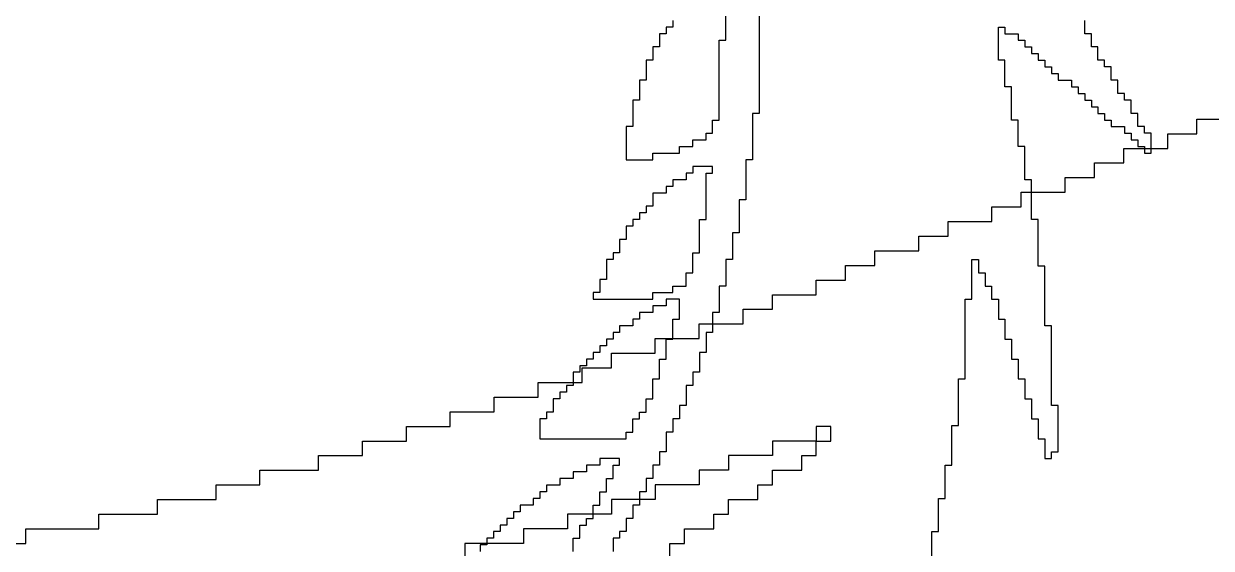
# Model space of a CAD drawing. Header units: inches. Extents: x -0.1 to 45, y 0.5 to 34.4.
# Drawn here: x 38.019 to 40.848, y 22.826 to 24.076 of the extents above; entities that cross this region are included whole.
import ezdxf

# ---------------------------------------------------------------- set-up
doc = ezdxf.new("R2010")
doc.units = ezdxf.units.IN

msp = doc.modelspace()

# ---------------------------------------------------------------- linework, layer by layer
for p, q in [((39.7708, 24.3848), (39.7708, 23.8625)), ((39.6917, 24.0366), (39.6917, 24.1474)), ((39.5651, 24.0841), (39.5651, 24.0682)), ((40.5464, 24.0524), (40.5464, 24.0841)), ((39.5492, 24.0524), (39.5334, 24.0524)), ((39.5334, 24.0524), (39.5334, 24.0207)), ((39.5651, 24.0682), (39.5492, 24.0682)), ((39.5492, 24.0682), (39.5492, 24.0524)), ((40.3407, 23.9891), (40.3407, 24.0682)), ((40.3407, 24.0682), (40.3565, 24.0682)), ((40.3565, 24.0682), (40.3565, 24.0524)), ((40.3565, 24.0524), (40.3881, 24.0524)), ((40.3881, 24.0524), (40.3881, 24.0366)), ((40.5623, 24.0524), (40.5464, 24.0524)), ((40.5623, 24.0207), (40.5623, 24.0524)), ((39.6759, 23.8466), (39.6759, 24.0366)), ((39.6759, 24.0366), (39.6917, 24.0366)), ((40.3881, 24.0366), (40.404, 24.0366)), ((40.404, 24.0366), (40.404, 24.0207)), ((39.5334, 24.0207), (39.5176, 24.0207)), ((39.5176, 24.0207), (39.5176, 23.9891)), ((40.404, 24.0207), (40.4198, 24.0207)), ((40.4198, 24.0207), (40.4198, 24.0049)), ((40.4198, 24.0049), (40.4356, 24.0049)), ((40.4356, 24.0049), (40.4356, 23.9891)), ((40.5781, 24.0207), (40.5623, 24.0207)), ((40.5781, 23.9891), (40.5781, 24.0207)), ((39.5176, 23.9891), (39.5018, 23.9891)), ((39.5018, 23.9891), (39.5018, 23.9416)), ((40.3565, 23.9891), (40.3407, 23.9891)), ((40.3565, 23.9258), (40.3565, 23.9891)), ((40.4356, 23.9891), (40.4515, 23.9891)), ((40.4515, 23.9891), (40.4515, 23.9733)), ((40.4515, 23.9733), (40.4673, 23.9733)), ((40.4673, 23.9733), (40.4673, 23.9574)), ((40.5939, 23.9891), (40.5781, 23.9891)), ((40.5939, 23.9733), (40.5939, 23.9891)), ((40.6097, 23.9733), (40.5939, 23.9733)), ((40.6097, 23.9416), (40.6097, 23.9733)), ((39.5018, 23.9416), (39.4859, 23.9416)), ((39.4859, 23.9416), (39.4859, 23.8941)), ((40.4673, 23.9574), (40.4831, 23.9574)), ((40.4831, 23.9574), (40.4831, 23.9416)), ((40.4831, 23.9416), (40.5148, 23.9416)), ((40.5148, 23.9416), (40.5148, 23.9258)), ((40.6256, 23.9416), (40.6097, 23.9416)), ((40.6256, 23.9099), (40.6256, 23.9416)), ((40.3723, 23.9258), (40.3565, 23.9258)), ((40.3723, 23.8466), (40.3723, 23.9258)), ((40.5148, 23.9258), (40.5306, 23.9258)), ((40.5306, 23.9258), (40.5306, 23.9099)), ((40.5306, 23.9099), (40.5464, 23.9099)), ((40.5464, 23.9099), (40.5464, 23.8941)), ((40.6414, 23.9099), (40.6256, 23.9099)), ((40.6414, 23.8941), (40.6414, 23.9099)), ((39.4859, 23.8941), (39.4701, 23.8941)), ((39.4701, 23.8941), (39.4701, 23.8308)), ((40.5464, 23.8941), (40.5623, 23.8941)), ((40.5623, 23.8941), (40.5623, 23.8783)), ((40.6572, 23.8941), (40.6414, 23.8941)), ((40.6572, 23.8625), (40.6572, 23.8941)), ((39.7708, 23.8625), (39.755, 23.8625)), ((39.755, 23.8625), (39.755, 23.7517)), ((40.5623, 23.8783), (40.5781, 23.8783)), ((40.5781, 23.8783), (40.5781, 23.8625)), ((40.5781, 23.8625), (40.5939, 23.8625)), ((40.5939, 23.8625), (40.5939, 23.8466)), ((40.6731, 23.8625), (40.6572, 23.8625)), ((40.6731, 23.8308), (40.6731, 23.8625)), ((39.4701, 23.8308), (39.4543, 23.8308)), ((39.4543, 23.8308), (39.4543, 23.7517)), ((39.66, 23.815), (39.66, 23.8466)), ((39.66, 23.8466), (39.6759, 23.8466)), ((40.3881, 23.8466), (40.3723, 23.8466)), ((40.3881, 23.7833), (40.3881, 23.8466)), ((40.5939, 23.8466), (40.6097, 23.8466)), ((40.6097, 23.8466), (40.6097, 23.8308)), ((40.6097, 23.8308), (40.6414, 23.8308)), ((40.6414, 23.8308), (40.6414, 23.815)), ((40.6889, 23.8308), (40.6731, 23.8308)), ((40.6889, 23.815), (40.6889, 23.8308)), ((40.814, 23.814), (40.814, 23.8488)), ((40.814, 23.8488), (40.8837, 23.8488)), ((39.6126, 23.7833), (39.6126, 23.7991)), ((39.6126, 23.7991), (39.6442, 23.7991)), ((39.6442, 23.7991), (39.6442, 23.815)), ((39.6442, 23.815), (39.66, 23.815)), ((40.6414, 23.815), (40.6572, 23.815)), ((40.6572, 23.815), (40.6572, 23.7991)), ((40.6572, 23.7991), (40.6731, 23.7991)), ((40.6731, 23.7991), (40.6731, 23.7833)), ((40.7047, 23.815), (40.6889, 23.815)), ((40.7047, 23.7675), (40.7047, 23.815)), ((40.7442, 23.7791), (40.7442, 23.814)), ((40.7442, 23.814), (40.814, 23.814)), ((39.5176, 23.7517), (39.5176, 23.7675)), ((39.5176, 23.7675), (39.5809, 23.7675)), ((39.5809, 23.7675), (39.5809, 23.7833)), ((39.5809, 23.7833), (39.6126, 23.7833)), ((40.404, 23.7833), (40.3881, 23.7833)), ((40.404, 23.7042), (40.404, 23.7833)), ((40.6395, 23.7442), (40.6395, 23.7791)), ((40.6395, 23.7791), (40.7442, 23.7791)), ((40.6731, 23.7833), (40.6889, 23.7833)), ((40.6889, 23.7833), (40.6889, 23.7675)), ((40.6889, 23.7675), (40.7047, 23.7675)), ((39.4543, 23.7517), (39.5176, 23.7517)), ((39.755, 23.7517), (39.7392, 23.7517)), ((39.7392, 23.7517), (39.7392, 23.6567)), ((40.5698, 23.7093), (40.5698, 23.7442)), ((40.5698, 23.7442), (40.6395, 23.7442)), ((39.6126, 23.72), (39.5967, 23.72)), ((39.5967, 23.72), (39.5967, 23.7042)), ((39.66, 23.7358), (39.6126, 23.7358)), ((39.6126, 23.7358), (39.6126, 23.72)), ((39.6442, 23.6092), (39.6442, 23.72)), ((39.6442, 23.72), (39.66, 23.72)), ((39.66, 23.72), (39.66, 23.7358)), ((39.5651, 23.6883), (39.5492, 23.6883)), ((39.5492, 23.6883), (39.5492, 23.6725)), ((39.5967, 23.7042), (39.5651, 23.7042)), ((39.5651, 23.7042), (39.5651, 23.6883)), ((40.4198, 23.7042), (40.404, 23.7042)), ((40.4198, 23.6092), (40.4198, 23.7042)), ((40.5, 23.6744), (40.5, 23.7093)), ((40.5, 23.7093), (40.5698, 23.7093)), ((39.5492, 23.6725), (39.5176, 23.6725)), ((39.5176, 23.6725), (39.5176, 23.6409)), ((39.7392, 23.6567), (39.7234, 23.6567)), ((39.7234, 23.6567), (39.7234, 23.5775)), ((40.3953, 23.6395), (40.3953, 23.6744)), ((40.3953, 23.6744), (40.5, 23.6744)), ((39.5176, 23.6409), (39.5018, 23.6409)), ((39.5018, 23.6409), (39.5018, 23.625)), ((40.3256, 23.6046), (40.3256, 23.6395)), ((40.3256, 23.6395), (40.3953, 23.6395)), ((39.4859, 23.6092), (39.4701, 23.6092)), ((39.4701, 23.6092), (39.4701, 23.5934)), ((39.5018, 23.625), (39.4859, 23.625)), ((39.4859, 23.625), (39.4859, 23.6092)), ((39.6284, 23.5301), (39.6284, 23.6092)), ((39.6284, 23.6092), (39.6442, 23.6092)), ((40.2209, 23.5698), (40.2209, 23.6046)), ((40.2209, 23.6046), (40.3256, 23.6046)), ((40.4356, 23.6092), (40.4198, 23.6092)), ((40.4356, 23.4984), (40.4356, 23.6092)), ((39.4701, 23.5934), (39.4543, 23.5934)), ((39.4543, 23.5934), (39.4543, 23.5617)), ((39.7234, 23.5775), (39.7075, 23.5775)), ((39.7075, 23.5775), (39.7075, 23.5142)), ((40.1512, 23.5349), (40.1512, 23.5698)), ((40.1512, 23.5698), (40.2209, 23.5698)), ((39.4543, 23.5617), (39.4384, 23.5617)), ((39.4384, 23.5617), (39.4384, 23.5301)), ((39.4226, 23.5142), (39.4068, 23.5142)), ((39.4068, 23.5142), (39.4068, 23.4668)), ((39.4384, 23.5301), (39.4226, 23.5301)), ((39.4226, 23.5301), (39.4226, 23.5142)), ((39.6126, 23.4826), (39.6126, 23.5301)), ((39.6126, 23.5301), (39.6284, 23.5301)), ((39.7075, 23.5142), (39.6917, 23.5142)), ((39.6917, 23.5142), (39.6917, 23.4509)), ((40.0465, 23.5), (40.0465, 23.5349)), ((40.0465, 23.5349), (40.1512, 23.5349)), ((40.2773, 23.4193), (40.2773, 23.5142)), ((40.2773, 23.5142), (40.2932, 23.5142)), ((40.2932, 23.5142), (40.2932, 23.4826)), ((39.9767, 23.4651), (39.9767, 23.5)), ((39.9767, 23.5), (40.0465, 23.5)), ((40.4515, 23.4984), (40.4356, 23.4984)), ((40.4515, 23.356), (40.4515, 23.4984)), ((39.4068, 23.4668), (39.391, 23.4668)), ((39.391, 23.4668), (39.391, 23.4351)), ((39.5967, 23.4509), (39.5967, 23.4826)), ((39.5967, 23.4826), (39.6126, 23.4826)), ((39.907, 23.4302), (39.907, 23.4651)), ((39.907, 23.4651), (39.9767, 23.4651)), ((40.2932, 23.4826), (40.309, 23.4826)), ((40.309, 23.4826), (40.309, 23.4509)), ((39.391, 23.4351), (39.3751, 23.4351)), ((39.3751, 23.4351), (39.3751, 23.4193)), ((39.5176, 23.4193), (39.5176, 23.4351)), ((39.5176, 23.4351), (39.5651, 23.4351)), ((39.5651, 23.4351), (39.5651, 23.4509)), ((39.5651, 23.4509), (39.5967, 23.4509)), ((39.6917, 23.4509), (39.6759, 23.4509)), ((39.6759, 23.4509), (39.6759, 23.3876)), ((39.8023, 23.3953), (39.8023, 23.4302)), ((39.8023, 23.4302), (39.907, 23.4302)), ((40.309, 23.4509), (40.3248, 23.4509)), ((40.3248, 23.4509), (40.3248, 23.4193)), ((39.3751, 23.4193), (39.5176, 23.4193)), ((39.5492, 23.4034), (39.5176, 23.4034)), ((39.5176, 23.4034), (39.5176, 23.3876)), ((39.5809, 23.4193), (39.5492, 23.4193)), ((39.5492, 23.4193), (39.5492, 23.4034)), ((39.5809, 23.3718), (39.5809, 23.4193)), ((40.2615, 23.2293), (40.2615, 23.4193)), ((40.2615, 23.4193), (40.2773, 23.4193)), ((40.3248, 23.4193), (40.3407, 23.4193)), ((40.3407, 23.4193), (40.3407, 23.3718)), ((39.4859, 23.3718), (39.4701, 23.3718)), ((39.4701, 23.3718), (39.4701, 23.356)), ((39.5176, 23.3876), (39.4859, 23.3876)), ((39.4859, 23.3876), (39.4859, 23.3718)), ((39.5651, 23.3243), (39.5651, 23.3718)), ((39.5651, 23.3718), (39.5809, 23.3718)), ((39.6759, 23.3876), (39.66, 23.3876)), ((39.66, 23.3876), (39.66, 23.3401)), ((39.7326, 23.3605), (39.7326, 23.3953)), ((39.7326, 23.3953), (39.8023, 23.3953)), ((40.3407, 23.3718), (40.3565, 23.3718)), ((40.3565, 23.3718), (40.3565, 23.3243)), ((39.4701, 23.356), (39.4384, 23.356)), ((39.4384, 23.356), (39.4384, 23.3401)), ((39.6279, 23.3256), (39.6279, 23.3605)), ((39.6279, 23.3605), (39.7326, 23.3605)), ((40.4673, 23.356), (40.4515, 23.356)), ((40.4673, 23.166), (40.4673, 23.356)), ((39.4226, 23.3243), (39.4068, 23.3243)), ((39.4068, 23.3243), (39.4068, 23.3085)), ((39.4384, 23.3401), (39.4226, 23.3401)), ((39.4226, 23.3401), (39.4226, 23.3243)), ((39.5233, 23.2907), (39.5233, 23.3256)), ((39.5233, 23.3256), (39.6279, 23.3256)), ((39.5492, 23.2768), (39.5492, 23.3243)), ((39.5492, 23.3243), (39.5651, 23.3243)), ((39.66, 23.3401), (39.6442, 23.3401)), ((39.6442, 23.3401), (39.6442, 23.2926)), ((40.3565, 23.3243), (40.3723, 23.3243)), ((40.3723, 23.3243), (40.3723, 23.2768)), ((39.391, 23.2926), (39.3751, 23.2926)), ((39.3751, 23.2926), (39.3751, 23.2768)), ((39.4068, 23.3085), (39.391, 23.3085)), ((39.391, 23.3085), (39.391, 23.2926)), ((39.4186, 23.2558), (39.4186, 23.2907)), ((39.4186, 23.2907), (39.5233, 23.2907)), ((39.6442, 23.2926), (39.6284, 23.2926)), ((39.6284, 23.2926), (39.6284, 23.2452)), ((39.3593, 23.261), (39.3435, 23.261)), ((39.3435, 23.261), (39.3435, 23.2452)), ((39.3751, 23.2768), (39.3593, 23.2768)), ((39.3593, 23.2768), (39.3593, 23.261)), ((39.5334, 23.2293), (39.5334, 23.2768)), ((39.5334, 23.2768), (39.5492, 23.2768)), ((40.3723, 23.2768), (40.3881, 23.2768)), ((40.3881, 23.2768), (40.3881, 23.2293)), ((39.3435, 23.2452), (39.3277, 23.2452)), ((39.3277, 23.2452), (39.3277, 23.2135)), ((39.3488, 23.2209), (39.3488, 23.2558)), ((39.3488, 23.2558), (39.4186, 23.2558)), ((39.6284, 23.2452), (39.6126, 23.2452)), ((39.6126, 23.2452), (39.6126, 23.2135)), ((39.2442, 23.186), (39.2442, 23.2209)), ((39.2442, 23.2209), (39.3488, 23.2209)), ((39.3277, 23.2135), (39.3118, 23.2135)), ((39.3118, 23.2135), (39.3118, 23.1977)), ((39.5176, 23.1818), (39.5176, 23.2293)), ((39.5176, 23.2293), (39.5334, 23.2293)), ((39.6126, 23.2135), (39.5967, 23.2135)), ((39.5967, 23.2135), (39.5967, 23.166)), ((40.2457, 23.1185), (40.2457, 23.2293)), ((40.2457, 23.2293), (40.2615, 23.2293)), ((40.3881, 23.2293), (40.404, 23.2293)), ((40.404, 23.2293), (40.404, 23.1818)), ((39.1395, 23.1512), (39.1395, 23.186)), ((39.1395, 23.186), (39.2442, 23.186)), ((39.296, 23.1818), (39.2802, 23.1818)), ((39.2802, 23.1818), (39.2802, 23.1502)), ((39.3118, 23.1977), (39.296, 23.1977)), ((39.296, 23.1977), (39.296, 23.1818)), ((39.5018, 23.1502), (39.5018, 23.1818)), ((39.5018, 23.1818), (39.5176, 23.1818)), ((40.404, 23.1818), (40.4198, 23.1818)), ((40.4198, 23.1818), (40.4198, 23.1344)), ((39.0349, 23.1163), (39.0349, 23.1512)), ((39.0349, 23.1512), (39.1395, 23.1512)), ((39.2802, 23.1502), (39.2643, 23.1502)), ((39.2643, 23.1502), (39.2643, 23.1344)), ((39.4859, 23.1344), (39.4859, 23.1502)), ((39.4859, 23.1502), (39.5018, 23.1502)), ((39.5967, 23.166), (39.5809, 23.166)), ((39.5809, 23.166), (39.5809, 23.1344)), ((40.4831, 23.166), (40.4673, 23.166)), ((40.4831, 23.0552), (40.4831, 23.166)), ((39.2643, 23.1344), (39.2485, 23.1344)), ((39.2485, 23.1344), (39.2485, 23.1185)), ((39.2485, 23.1185), (39.2485, 23.0869)), ((39.4701, 23.1027), (39.4701, 23.1344)), ((39.4701, 23.1344), (39.4859, 23.1344)), ((39.5809, 23.1344), (39.5651, 23.1344)), ((39.5651, 23.1344), (39.5651, 23.1027)), ((40.2299, 23.0236), (40.2299, 23.1185)), ((40.2299, 23.1185), (40.2457, 23.1185)), ((40.4198, 23.1344), (40.4356, 23.1344)), ((40.4356, 23.1344), (40.4356, 23.0869)), ((38.9302, 23.0814), (38.9302, 23.1163)), ((38.9302, 23.1163), (39.0349, 23.1163)), ((39.4543, 23.0869), (39.4543, 23.1027)), ((39.4543, 23.1027), (39.4701, 23.1027)), ((39.5651, 23.1027), (39.5492, 23.1027)), ((39.5492, 23.1027), (39.5492, 23.0552)), ((39.9419, 23.1163), (39.907, 23.1163)), ((39.907, 23.1163), (39.907, 23.0814)), ((39.9419, 23.0814), (39.9419, 23.1163)), ((38.8256, 23.0465), (38.8256, 23.0814)), ((38.8256, 23.0814), (38.9302, 23.0814)), ((39.2485, 23.0869), (39.4543, 23.0869)), ((39.907, 23.0814), (39.8023, 23.0814)), ((39.8023, 23.0814), (39.8023, 23.0465)), ((39.907, 23.0814), (39.9419, 23.0814)), ((39.907, 23.0465), (39.907, 23.0814)), ((40.4356, 23.0869), (40.4515, 23.0869)), ((40.4515, 23.0869), (40.4515, 23.0394)), ((38.7209, 23.0116), (38.7209, 23.0465)), ((38.7209, 23.0465), (38.8256, 23.0465)), ((39.4384, 23.0394), (39.391, 23.0394)), ((39.391, 23.0394), (39.391, 23.0236)), ((39.4384, 23.0236), (39.4384, 23.0394)), ((39.5492, 23.0552), (39.5334, 23.0552)), ((39.5334, 23.0552), (39.5334, 23.0236)), ((39.8023, 23.0465), (39.6977, 23.0465)), ((39.6977, 23.0465), (39.6977, 23.0116)), ((39.8721, 23.0116), (39.8721, 23.0465)), ((39.8721, 23.0465), (39.907, 23.0465)), ((40.4515, 23.0394), (40.4673, 23.0394)), ((40.4673, 23.0394), (40.4673, 23.0552)), ((40.4673, 23.0552), (40.4831, 23.0552)), ((38.5814, 22.9767), (38.5814, 23.0116)), ((38.5814, 23.0116), (38.7209, 23.0116)), ((39.3593, 23.0077), (39.3277, 23.0077)), ((39.3277, 23.0077), (39.3277, 22.9919)), ((39.391, 23.0236), (39.3593, 23.0236)), ((39.3593, 23.0236), (39.3593, 23.0077)), ((39.4226, 22.9919), (39.4226, 23.0236)), ((39.4226, 23.0236), (39.4384, 23.0236)), ((39.5334, 23.0236), (39.5176, 23.0236)), ((39.5176, 23.0236), (39.5176, 22.9919)), ((39.6977, 23.0116), (39.6279, 23.0116)), ((39.6279, 23.0116), (39.6279, 22.9767)), ((39.8023, 22.9767), (39.8023, 23.0116)), ((39.8023, 23.0116), (39.8721, 23.0116)), ((40.214, 22.9444), (40.214, 23.0236)), ((40.214, 23.0236), (40.2299, 23.0236)), ((38.4767, 22.9419), (38.4767, 22.9767)), ((38.4767, 22.9767), (38.5814, 22.9767)), ((39.296, 22.9761), (39.2643, 22.9761)), ((39.2643, 22.9761), (39.2643, 22.9602)), ((39.3277, 22.9919), (39.296, 22.9919)), ((39.296, 22.9919), (39.296, 22.9761)), ((39.4068, 22.9602), (39.4068, 22.9919)), ((39.4068, 22.9919), (39.4226, 22.9919)), ((39.5176, 22.9919), (39.5018, 22.9919)), ((39.5018, 22.9919), (39.5018, 22.9602)), ((39.6279, 22.9767), (39.5233, 22.9767)), ((39.5233, 22.9767), (39.5233, 22.9419)), ((39.7674, 22.9419), (39.7674, 22.9767)), ((39.7674, 22.9767), (39.8023, 22.9767)), ((39.2643, 22.9602), (39.2485, 22.9602)), ((39.2485, 22.9602), (39.2485, 22.9444)), ((39.391, 22.9286), (39.391, 22.9602)), ((39.391, 22.9602), (39.4068, 22.9602)), ((39.5018, 22.9602), (39.4859, 22.9602)), ((39.4859, 22.9602), (39.4859, 22.9286)), ((38.3372, 22.907), (38.3372, 22.9419)), ((38.3372, 22.9419), (38.4767, 22.9419)), ((39.2327, 22.9286), (39.201, 22.9286)), ((39.201, 22.9286), (39.201, 22.9128)), ((39.2485, 22.9444), (39.2327, 22.9444)), ((39.2327, 22.9444), (39.2327, 22.9286)), ((39.3751, 22.8969), (39.3751, 22.9286)), ((39.3751, 22.9286), (39.391, 22.9286)), ((39.5233, 22.9419), (39.4186, 22.9419)), ((39.4186, 22.9419), (39.4186, 22.907)), ((39.4859, 22.9286), (39.4701, 22.9286)), ((39.4701, 22.9286), (39.4701, 22.8969)), ((39.6977, 22.907), (39.6977, 22.9419)), ((39.6977, 22.9419), (39.7674, 22.9419)), ((40.1982, 22.8653), (40.1982, 22.9444)), ((40.1982, 22.9444), (40.214, 22.9444)), ((38.1977, 22.8721), (38.1977, 22.907)), ((38.1977, 22.907), (38.3372, 22.907)), ((39.1852, 22.8969), (39.1694, 22.8969)), ((39.1694, 22.8969), (39.1694, 22.8811)), ((39.201, 22.9128), (39.1852, 22.9128)), ((39.1852, 22.9128), (39.1852, 22.8969)), ((39.4186, 22.907), (39.314, 22.907)), ((39.314, 22.907), (39.314, 22.8721)), ((39.3593, 22.8811), (39.3593, 22.8969)), ((39.3593, 22.8969), (39.3751, 22.8969)), ((39.4701, 22.8969), (39.4543, 22.8969)), ((39.4543, 22.8969), (39.4543, 22.8653)), ((39.6628, 22.8721), (39.6628, 22.907)), ((39.6628, 22.907), (39.6977, 22.907)), ((38.0233, 22.8372), (38.0233, 22.8721)), ((38.0233, 22.8721), (38.1977, 22.8721)), ((39.1535, 22.8653), (39.1377, 22.8653)), ((39.1377, 22.8653), (39.1377, 22.8494)), ((39.1694, 22.8811), (39.1535, 22.8811)), ((39.1535, 22.8811), (39.1535, 22.8653)), ((39.314, 22.8721), (39.2093, 22.8721)), ((39.2093, 22.8721), (39.2093, 22.8372)), ((39.3435, 22.8494), (39.3435, 22.8811)), ((39.3435, 22.8811), (39.3593, 22.8811)), ((39.4543, 22.8653), (39.4384, 22.8653)), ((39.4384, 22.8653), (39.4384, 22.8494)), ((39.593, 22.8372), (39.593, 22.8721)), ((39.593, 22.8721), (39.6628, 22.8721)), ((40.1824, 22.7861), (40.1824, 22.8653)), ((40.1824, 22.8653), (40.1982, 22.8653)), ((37.814, 22.8372), (38.0233, 22.8372)), ((39.2093, 22.8372), (39.0698, 22.8372)), ((39.0698, 22.8372), (39.0698, 22.8023)), ((39.1219, 22.8336), (39.1061, 22.8336)), ((39.1061, 22.8336), (39.1061, 22.8178)), ((39.1377, 22.8494), (39.1219, 22.8494)), ((39.1219, 22.8494), (39.1219, 22.8336)), ((39.3277, 22.8178), (39.3277, 22.8494)), ((39.3277, 22.8494), (39.3435, 22.8494)), ((39.4384, 22.8494), (39.4226, 22.8494)), ((39.4226, 22.8494), (39.4226, 22.8178)), ((39.5581, 22.8023), (39.5581, 22.8372)), ((39.5581, 22.8372), (39.593, 22.8372))]:
    msp.add_line(p, q)

doc.saveas('drawing.dxf')
